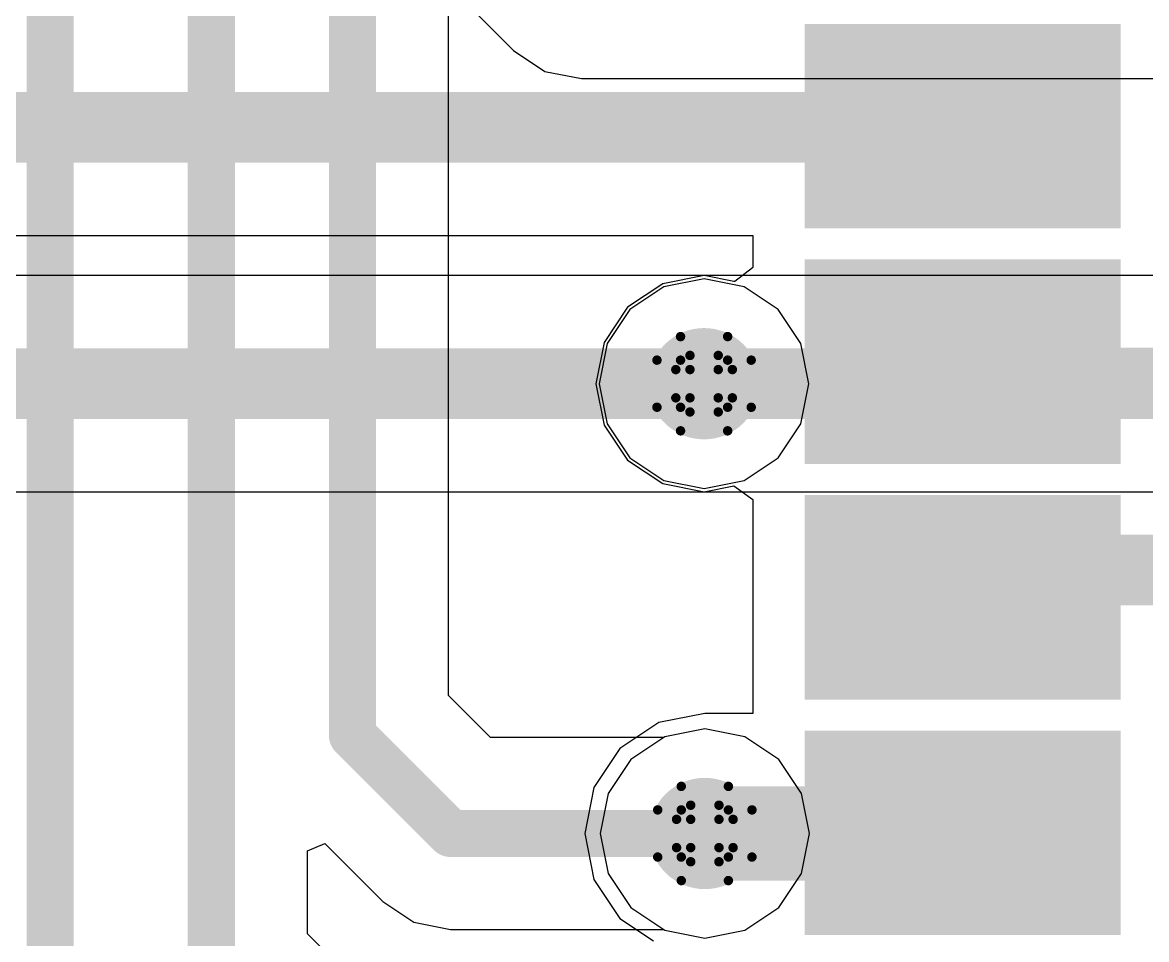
# Model space of a CAD drawing. Header units: inches. Extents: x 0 to 198, y 0 to 199.
# Drawn here: x 3.7528 to 3.9913, y 2.4099 to 2.6045 of the extents above; entities that cross this region are included whole.
import ezdxf

# ---------------------------------------------------------------- set-up
doc = ezdxf.new("R2010")
doc.units = ezdxf.units.IN
doc.header["$MEASUREMENT"] = 0
for name, color, linetype in [('Bottom Layer', 5, 'Continuous'), ('Drill Drawing', 1, 'Continuous'), ('Layer 1', 16, 'Continuous'), ('Layer 2', 76, 'Continuous'), ('Top Layer', 1, 'Continuous'), ('Top Paste', 8, 'Continuous'), ('Top Solder', 216, 'Continuous'), ('Via Holes', 16, 'Continuous')]:
    doc.layers.add(name, color=color, linetype=linetype)

# ---------------------------------------------------------------- blocks, each defined once
blk = doc.blocks.new('41_SMD_UFL_M______47')
at = {"layer": 'Top Layer'}
for points in [[(0.31496035, 0.26732265), (0.37401545, 0.26732265), (0.37401545, 0.23188955), (0.31496035, 0.23188955)], [(0.31496035, 0.21732265), (0.37401545, 0.21732265), (0.37401545, 0.18188955), (0.31496035, 0.18188955)], [(0.31496035, 0.16732265), (0.37401545, 0.16732265), (0.37401545, 0.13188955), (0.31496035, 0.13188955)], [(0.31496035, 0.11732265), (0.37401545, 0.11732265), (0.37401545, 0.08188955), (0.31496035, 0.08188955)]]:
    blk.add_hatch(color=1, dxfattribs=at).paths.add_polyline_path(points)
at = {"layer": 'Top Paste'}
for points in [[(0.31496035, 0.26732265), (0.37401545, 0.26732265), (0.37401545, 0.23188955), (0.31496035, 0.23188955)], [(0.31496035, 0.21732265), (0.37401545, 0.21732265), (0.37401545, 0.18188955), (0.31496035, 0.18188955)], [(0.31496035, 0.16732265), (0.37401545, 0.16732265), (0.37401545, 0.13188955), (0.31496035, 0.13188955)], [(0.31496035, 0.11732265), (0.37401545, 0.11732265), (0.37401545, 0.08188955), (0.31496035, 0.08188955)]]:
    blk.add_hatch(color=8, dxfattribs=at).paths.add_polyline_path(points)
at = {"layer": 'Top Solder'}
for points in [[(0.31096035, 0.27132265), (0.37801545, 0.27132265), (0.37801545, 0.22788955), (0.31096035, 0.22788955)], [(0.31096035, 0.22132265), (0.37801545, 0.22132265), (0.37801545, 0.17788955), (0.31096035, 0.17788955)], [(0.31096035, 0.17132265), (0.37801545, 0.17132265), (0.37801545, 0.12788955), (0.31096035, 0.12788955)], [(0.31096035, 0.12132265), (0.37801545, 0.12132265), (0.37801545, 0.07788955), (0.31096035, 0.07788955)]]:
    blk.add_hatch(color=216, dxfattribs=at).paths.add_polyline_path(points)

msp = doc.modelspace()

# ---------------------------------------------------------------- hatches: boundary and pattern name
at = {"layer": 'Bottom Layer'}
h = msp.add_hatch(color=5, dxfattribs=at)
edge = h.paths.add_edge_path()
edge.add_arc((3.8974041, 2.5278579), 0.011811, 0, 360)
h = msp.add_hatch(color=5, dxfattribs=at)
edge = h.paths.add_edge_path()
edge.add_arc((3.8975616, 2.4323895), 0.011811, 0, 360)
at = {"layer": 'Layer 1'}
h = msp.add_hatch(color=16, dxfattribs=at)
edge = h.paths.add_edge_path()
edge.add_arc((3.8974041, 2.5278579), 0.011811, 0, 360)
h = msp.add_hatch(color=16, dxfattribs=at)
edge = h.paths.add_edge_path()
edge.add_arc((3.8975616, 2.4323895), 0.011811, 0, 360)
at = {"layer": 'Layer 2'}
h = msp.add_hatch(color=76, dxfattribs=at)
edge = h.paths.add_edge_path()
edge.add_arc((3.8974041, 2.5278579), 0.011811, 0, 360)
h = msp.add_hatch(color=76, dxfattribs=at)
edge = h.paths.add_edge_path()
edge.add_arc((3.8975616, 2.4323895), 0.011811, 0, 360)
at = {"layer": 'Top Layer'}
h = msp.add_hatch(color=1, dxfattribs=at)
edge = h.paths.add_edge_path()
edge.add_arc((3.8974041, 2.5278579), 0.011811, 0, 360)
h = msp.add_hatch(color=1, dxfattribs=at)
edge = h.paths.add_edge_path()
edge.add_arc((3.8975616, 2.4323895), 0.011811, 0, 360)
at = {"layer": 'Via Holes'}
h = msp.add_hatch(color=7, dxfattribs=at)
edge = h.paths.add_edge_path()
edge.add_arc((3.8974041, 2.5278579), 0.0059055, 0, 360)
h = msp.add_hatch(color=7, dxfattribs=at)
edge = h.paths.add_edge_path()
edge.add_arc((3.8975616, 2.4323895), 0.0059055, 0, 360)

# ---------------------------------------------------------------- linework, layer by layer
at = {"layer": 'Bottom Layer'}
for p, q in [((3.8468618, 2.6086926), (3.8569736, 2.5985808)), ((3.8431662, 2.4616722), (3.8431662, 2.6071619)), ((3.8569736, 2.5985808), (3.8635892, 2.5941604)), ((3.8635892, 2.5941604), (3.8713928, 2.5926082)), ((3.8713928, 2.5926082), (4.1975534, 2.5926082)), ((3.8974041, 2.5507987), (3.888625, 2.5490524)), ((4.1676596, 2.5507987), (3.8974041, 2.5507987)), ((3.888625, 2.5490524), (3.8811825, 2.5440795)), ((3.8811825, 2.5440795), (3.8762096, 2.536637)), ((3.8762096, 2.536637), (3.8744633, 2.5278579)), ((3.8744633, 2.5278579), (3.8762096, 2.5190788)), ((3.8762096, 2.5190788), (3.8811825, 2.5116363)), ((3.8811825, 2.5116363), (3.888625, 2.5066634)), ((3.888625, 2.5066634), (3.8974041, 2.5049171)), ((3.8974041, 2.5049171), (4.1581572, 2.5049171)), ((3.8520571, 2.4527813), (3.8431662, 2.4616722)), ((3.8888214, 2.4527813), (3.8520571, 2.4527813)), ((3.8890514, 2.452935), (3.8888214, 2.4527813)), ((3.8975616, 2.4546278), (3.8890514, 2.452935)), ((3.9060718, 2.452935), (3.8975616, 2.4546278)), ((3.9132865, 2.4481144), (3.9060718, 2.452935)), ((3.9181071, 2.4408997), (3.9132865, 2.4481144)), ((3.9197999, 2.4323895), (3.9181071, 2.4408997)), ((3.9181071, 2.4238793), (3.9197999, 2.4323895)), ((3.8132204, 2.4287149), (3.816916, 2.4302456)), ((3.8132204, 2.411062), (3.8132204, 2.4287149)), ((3.816916, 2.4302456), (3.8291913, 2.4179703)), ((3.9132865, 2.4166646), (3.9181071, 2.4238793)), ((3.8291913, 2.4179703), (3.8358069, 2.4135499)), ((3.9060718, 2.411844), (3.9132865, 2.4166646)), ((3.8358069, 2.4135499), (3.8436105, 2.4119977)), ((3.8436105, 2.4119977), (3.8888214, 2.4119977)), ((3.8888214, 2.4119977), (3.8890514, 2.411844)), ((3.8890514, 2.411844), (3.8975616, 2.4101512)), ((3.8975616, 2.4101512), (3.9060718, 2.411844)), ((3.8215011, 2.4027813), (3.8132204, 2.411062))]:
    msp.add_line(p, q, dxfattribs=at)
for points in [[(3.7586152, 2.3513848, 0.01, 0.01, 0), (3.7586152, 3.0683829, 0.01, 0.01, 0)], [(3.7928286, 2.4026154, 0.01, 0.01, 0), (3.7928286, 2.9851902, 0.01, 0.01, 0)], [(3.8227744, 2.4532256, 0.01, 0.01, 0), (3.8227744, 2.9574095, 0.01, 0.01, 0)], [(3.8974041, 2.5278579, 0.015, 0.015, 0), (4.1676596, 2.5278579, 0.015, 0.015, 0)], [(3.8227744, 2.4532256, 0.01, 0.01, 0), (3.8436105, 2.4323895, 0.01, 0.01, 0)], [(3.8436105, 2.4323895, 0.01, 0.01, 0), (3.8975616, 2.4323895, 0.01, 0.01, 0)]]:
    msp.add_lwpolyline(points, format="xyseb", dxfattribs=at)
for points in [[(3.8936541, 2.5278579, 0.0075, 0.0075, 1), (3.9011541, 2.5278579, 0.0075, 0.0075, 1)], [(3.8202744, 2.4532256, 0.005, 0.005, 1), (3.8252744, 2.4532256, 0.005, 0.005, 1)], [(3.8202744, 2.4532256, 0.005, 0.005, 1), (3.8252744, 2.4532256, 0.005, 0.005, 1)], [(3.8411105, 2.4323895, 0.005, 0.005, 1), (3.8461105, 2.4323895, 0.005, 0.005, 1)], [(3.8411105, 2.4323895, 0.005, 0.005, 1), (3.8461105, 2.4323895, 0.005, 0.005, 1)], [(3.8950616, 2.4323895, 0.005, 0.005, 1), (3.9000616, 2.4323895, 0.005, 0.005, 1)]]:
    msp.add_lwpolyline(points, format="xyseb", close=True, dxfattribs=at)
at = {"layer": 'Drill Drawing'}
for points in [[(3.8924041, 2.5328579, 0.002, 0.002, 0), (3.8924041, 2.5378579, 0.002, 0.002, 0)], [(3.8924041, 2.5378579, 0.002, 0.002, 0), (3.9024041, 2.5378579, 0.002, 0.002, 0)], [(3.9024041, 2.5328579, 0.002, 0.002, 0), (3.9024041, 2.5378579, 0.002, 0.002, 0)], [(3.8874041, 2.5228579, 0.002, 0.002, 0), (3.8874041, 2.5328579, 0.002, 0.002, 0)], [(3.8874041, 2.5328579, 0.002, 0.002, 0), (3.8924041, 2.5328579, 0.002, 0.002, 0)], [(3.8944041, 2.5308579, 0.002, 0.002, 0), (3.8944041, 2.5338579, 0.002, 0.002, 0)], [(3.8944041, 2.5338579, 0.002, 0.002, 0), (3.9004041, 2.5338579, 0.002, 0.002, 0)], [(3.9004041, 2.5308579, 0.002, 0.002, 0), (3.9004041, 2.5338579, 0.002, 0.002, 0)], [(3.9024041, 2.5328579, 0.002, 0.002, 0), (3.9074041, 2.5328579, 0.002, 0.002, 0)], [(3.9074041, 2.5228579, 0.002, 0.002, 0), (3.9074041, 2.5328579, 0.002, 0.002, 0)], [(3.8914041, 2.5248579, 0.002, 0.002, 0), (3.8914041, 2.5308579, 0.002, 0.002, 0)], [(3.8914041, 2.5308579, 0.002, 0.002, 0), (3.8944041, 2.5308579, 0.002, 0.002, 0)], [(3.9004041, 2.5308579, 0.002, 0.002, 0), (3.9034041, 2.5308579, 0.002, 0.002, 0)], [(3.9034041, 2.5248579, 0.002, 0.002, 0), (3.9034041, 2.5308579, 0.002, 0.002, 0)], [(3.8874041, 2.5228579, 0.002, 0.002, 0), (3.8924041, 2.5228579, 0.002, 0.002, 0)], [(3.8914041, 2.5248579, 0.002, 0.002, 0), (3.8944041, 2.5248579, 0.002, 0.002, 0)], [(3.8924041, 2.5178579, 0.002, 0.002, 0), (3.8924041, 2.5228579, 0.002, 0.002, 0)], [(3.8944041, 2.5218579, 0.002, 0.002, 0), (3.8944041, 2.5248579, 0.002, 0.002, 0)], [(3.9004041, 2.5248579, 0.002, 0.002, 0), (3.9034041, 2.5248579, 0.002, 0.002, 0)], [(3.9004041, 2.5218579, 0.002, 0.002, 0), (3.9004041, 2.5248579, 0.002, 0.002, 0)], [(3.9024041, 2.5228579, 0.002, 0.002, 0), (3.9074041, 2.5228579, 0.002, 0.002, 0)], [(3.9024041, 2.5178579, 0.002, 0.002, 0), (3.9024041, 2.5228579, 0.002, 0.002, 0)], [(3.8944041, 2.5218579, 0.002, 0.002, 0), (3.9004041, 2.5218579, 0.002, 0.002, 0)], [(3.8924041, 2.5178579, 0.002, 0.002, 0), (3.9024041, 2.5178579, 0.002, 0.002, 0)], [(3.8925616, 2.4373895, 0.002, 0.002, 0), (3.8925616, 2.4423895, 0.002, 0.002, 0)], [(3.8925616, 2.4423895, 0.002, 0.002, 0), (3.9025616, 2.4423895, 0.002, 0.002, 0)], [(3.9025616, 2.4373895, 0.002, 0.002, 0), (3.9025616, 2.4423895, 0.002, 0.002, 0)], [(3.8875616, 2.4273895, 0.002, 0.002, 0), (3.8875616, 2.4373895, 0.002, 0.002, 0)], [(3.8875616, 2.4373895, 0.002, 0.002, 0), (3.8925616, 2.4373895, 0.002, 0.002, 0)], [(3.8945616, 2.4353895, 0.002, 0.002, 0), (3.8945616, 2.4383895, 0.002, 0.002, 0)], [(3.8945616, 2.4383895, 0.002, 0.002, 0), (3.9005616, 2.4383895, 0.002, 0.002, 0)], [(3.9005616, 2.4353895, 0.002, 0.002, 0), (3.9005616, 2.4383895, 0.002, 0.002, 0)], [(3.9025616, 2.4373895, 0.002, 0.002, 0), (3.9075616, 2.4373895, 0.002, 0.002, 0)], [(3.9075616, 2.4273895, 0.002, 0.002, 0), (3.9075616, 2.4373895, 0.002, 0.002, 0)], [(3.8915616, 2.4293895, 0.002, 0.002, 0), (3.8915616, 2.4353895, 0.002, 0.002, 0)], [(3.8915616, 2.4353895, 0.002, 0.002, 0), (3.8945616, 2.4353895, 0.002, 0.002, 0)], [(3.9005616, 2.4353895, 0.002, 0.002, 0), (3.9035616, 2.4353895, 0.002, 0.002, 0)], [(3.9035616, 2.4293895, 0.002, 0.002, 0), (3.9035616, 2.4353895, 0.002, 0.002, 0)], [(3.8915616, 2.4293895, 0.002, 0.002, 0), (3.8945616, 2.4293895, 0.002, 0.002, 0)], [(3.8945616, 2.4263895, 0.002, 0.002, 0), (3.8945616, 2.4293895, 0.002, 0.002, 0)], [(3.9005616, 2.4293895, 0.002, 0.002, 0), (3.9035616, 2.4293895, 0.002, 0.002, 0)], [(3.9005616, 2.4263895, 0.002, 0.002, 0), (3.9005616, 2.4293895, 0.002, 0.002, 0)], [(3.8875616, 2.4273895, 0.002, 0.002, 0), (3.8925616, 2.4273895, 0.002, 0.002, 0)], [(3.8925616, 2.4223895, 0.002, 0.002, 0), (3.8925616, 2.4273895, 0.002, 0.002, 0)], [(3.8945616, 2.4263895, 0.002, 0.002, 0), (3.9005616, 2.4263895, 0.002, 0.002, 0)], [(3.9025616, 2.4273895, 0.002, 0.002, 0), (3.9075616, 2.4273895, 0.002, 0.002, 0)], [(3.9025616, 2.4223895, 0.002, 0.002, 0), (3.9025616, 2.4273895, 0.002, 0.002, 0)], [(3.8925616, 2.4223895, 0.002, 0.002, 0), (3.9025616, 2.4223895, 0.002, 0.002, 0)]]:
    msp.add_lwpolyline(points, format="xyseb", dxfattribs=at)
for points in [[(3.8919041, 2.5378579, 0.001, 0.001, 1), (3.8929041, 2.5378579, 0.001, 0.001, 1)], [(3.8919041, 2.5378579, 0.001, 0.001, 1), (3.8929041, 2.5378579, 0.001, 0.001, 1)], [(3.9019041, 2.5378579, 0.001, 0.001, 1), (3.9029041, 2.5378579, 0.001, 0.001, 1)], [(3.9019041, 2.5378579, 0.001, 0.001, 1), (3.9029041, 2.5378579, 0.001, 0.001, 1)], [(3.8869041, 2.5328579, 0.001, 0.001, 1), (3.8879041, 2.5328579, 0.001, 0.001, 1)], [(3.8869041, 2.5328579, 0.001, 0.001, 1), (3.8879041, 2.5328579, 0.001, 0.001, 1)], [(3.8919041, 2.5328579, 0.001, 0.001, 1), (3.8929041, 2.5328579, 0.001, 0.001, 1)], [(3.8919041, 2.5328579, 0.001, 0.001, 1), (3.8929041, 2.5328579, 0.001, 0.001, 1)], [(3.8939041, 2.5338579, 0.001, 0.001, 1), (3.8949041, 2.5338579, 0.001, 0.001, 1)], [(3.8939041, 2.5338579, 0.001, 0.001, 1), (3.8949041, 2.5338579, 0.001, 0.001, 1)], [(3.8999041, 2.5338579, 0.001, 0.001, 1), (3.9009041, 2.5338579, 0.001, 0.001, 1)], [(3.8999041, 2.5338579, 0.001, 0.001, 1), (3.9009041, 2.5338579, 0.001, 0.001, 1)], [(3.9019041, 2.5328579, 0.001, 0.001, 1), (3.9029041, 2.5328579, 0.001, 0.001, 1)], [(3.9019041, 2.5328579, 0.001, 0.001, 1), (3.9029041, 2.5328579, 0.001, 0.001, 1)], [(3.9069041, 2.5328579, 0.001, 0.001, 1), (3.9079041, 2.5328579, 0.001, 0.001, 1)], [(3.9069041, 2.5328579, 0.001, 0.001, 1), (3.9079041, 2.5328579, 0.001, 0.001, 1)], [(3.8909041, 2.5308579, 0.001, 0.001, 1), (3.8919041, 2.5308579, 0.001, 0.001, 1)], [(3.8909041, 2.5308579, 0.001, 0.001, 1), (3.8919041, 2.5308579, 0.001, 0.001, 1)], [(3.8939041, 2.5308579, 0.001, 0.001, 1), (3.8949041, 2.5308579, 0.001, 0.001, 1)], [(3.8939041, 2.5308579, 0.001, 0.001, 1), (3.8949041, 2.5308579, 0.001, 0.001, 1)], [(3.8999041, 2.5308579, 0.001, 0.001, 1), (3.9009041, 2.5308579, 0.001, 0.001, 1)], [(3.8999041, 2.5308579, 0.001, 0.001, 1), (3.9009041, 2.5308579, 0.001, 0.001, 1)], [(3.9029041, 2.5308579, 0.001, 0.001, 1), (3.9039041, 2.5308579, 0.001, 0.001, 1)], [(3.9029041, 2.5308579, 0.001, 0.001, 1), (3.9039041, 2.5308579, 0.001, 0.001, 1)], [(3.8869041, 2.5228579, 0.001, 0.001, 1), (3.8879041, 2.5228579, 0.001, 0.001, 1)], [(3.8869041, 2.5228579, 0.001, 0.001, 1), (3.8879041, 2.5228579, 0.001, 0.001, 1)], [(3.8909041, 2.5248579, 0.001, 0.001, 1), (3.8919041, 2.5248579, 0.001, 0.001, 1)], [(3.8909041, 2.5248579, 0.001, 0.001, 1), (3.8919041, 2.5248579, 0.001, 0.001, 1)], [(3.8919041, 2.5228579, 0.001, 0.001, 1), (3.8929041, 2.5228579, 0.001, 0.001, 1)], [(3.8919041, 2.5228579, 0.001, 0.001, 1), (3.8929041, 2.5228579, 0.001, 0.001, 1)], [(3.8939041, 2.5248579, 0.001, 0.001, 1), (3.8949041, 2.5248579, 0.001, 0.001, 1)], [(3.8939041, 2.5248579, 0.001, 0.001, 1), (3.8949041, 2.5248579, 0.001, 0.001, 1)], [(3.8999041, 2.5248579, 0.001, 0.001, 1), (3.9009041, 2.5248579, 0.001, 0.001, 1)], [(3.8999041, 2.5248579, 0.001, 0.001, 1), (3.9009041, 2.5248579, 0.001, 0.001, 1)], [(3.9019041, 2.5228579, 0.001, 0.001, 1), (3.9029041, 2.5228579, 0.001, 0.001, 1)], [(3.9019041, 2.5228579, 0.001, 0.001, 1), (3.9029041, 2.5228579, 0.001, 0.001, 1)], [(3.9029041, 2.5248579, 0.001, 0.001, 1), (3.9039041, 2.5248579, 0.001, 0.001, 1)], [(3.9029041, 2.5248579, 0.001, 0.001, 1), (3.9039041, 2.5248579, 0.001, 0.001, 1)], [(3.9069041, 2.5228579, 0.001, 0.001, 1), (3.9079041, 2.5228579, 0.001, 0.001, 1)], [(3.9069041, 2.5228579, 0.001, 0.001, 1), (3.9079041, 2.5228579, 0.001, 0.001, 1)], [(3.8939041, 2.5218579, 0.001, 0.001, 1), (3.8949041, 2.5218579, 0.001, 0.001, 1)], [(3.8939041, 2.5218579, 0.001, 0.001, 1), (3.8949041, 2.5218579, 0.001, 0.001, 1)], [(3.8999041, 2.5218579, 0.001, 0.001, 1), (3.9009041, 2.5218579, 0.001, 0.001, 1)], [(3.8999041, 2.5218579, 0.001, 0.001, 1), (3.9009041, 2.5218579, 0.001, 0.001, 1)], [(3.8919041, 2.5178579, 0.001, 0.001, 1), (3.8929041, 2.5178579, 0.001, 0.001, 1)], [(3.8919041, 2.5178579, 0.001, 0.001, 1), (3.8929041, 2.5178579, 0.001, 0.001, 1)], [(3.9019041, 2.5178579, 0.001, 0.001, 1), (3.9029041, 2.5178579, 0.001, 0.001, 1)], [(3.9019041, 2.5178579, 0.001, 0.001, 1), (3.9029041, 2.5178579, 0.001, 0.001, 1)], [(3.8920616, 2.4423895, 0.001, 0.001, 1), (3.8930616, 2.4423895, 0.001, 0.001, 1)], [(3.8920616, 2.4423895, 0.001, 0.001, 1), (3.8930616, 2.4423895, 0.001, 0.001, 1)], [(3.9020616, 2.4423895, 0.001, 0.001, 1), (3.9030616, 2.4423895, 0.001, 0.001, 1)], [(3.9020616, 2.4423895, 0.001, 0.001, 1), (3.9030616, 2.4423895, 0.001, 0.001, 1)], [(3.8870616, 2.4373895, 0.001, 0.001, 1), (3.8880616, 2.4373895, 0.001, 0.001, 1)], [(3.8870616, 2.4373895, 0.001, 0.001, 1), (3.8880616, 2.4373895, 0.001, 0.001, 1)], [(3.8920616, 2.4373895, 0.001, 0.001, 1), (3.8930616, 2.4373895, 0.001, 0.001, 1)], [(3.8920616, 2.4373895, 0.001, 0.001, 1), (3.8930616, 2.4373895, 0.001, 0.001, 1)], [(3.8940616, 2.4383895, 0.001, 0.001, 1), (3.8950616, 2.4383895, 0.001, 0.001, 1)], [(3.8940616, 2.4383895, 0.001, 0.001, 1), (3.8950616, 2.4383895, 0.001, 0.001, 1)], [(3.9000616, 2.4383895, 0.001, 0.001, 1), (3.9010616, 2.4383895, 0.001, 0.001, 1)], [(3.9000616, 2.4383895, 0.001, 0.001, 1), (3.9010616, 2.4383895, 0.001, 0.001, 1)], [(3.9020616, 2.4373895, 0.001, 0.001, 1), (3.9030616, 2.4373895, 0.001, 0.001, 1)], [(3.9020616, 2.4373895, 0.001, 0.001, 1), (3.9030616, 2.4373895, 0.001, 0.001, 1)], [(3.9070616, 2.4373895, 0.001, 0.001, 1), (3.9080616, 2.4373895, 0.001, 0.001, 1)], [(3.9070616, 2.4373895, 0.001, 0.001, 1), (3.9080616, 2.4373895, 0.001, 0.001, 1)], [(3.8910616, 2.4353895, 0.001, 0.001, 1), (3.8920616, 2.4353895, 0.001, 0.001, 1)], [(3.8910616, 2.4353895, 0.001, 0.001, 1), (3.8920616, 2.4353895, 0.001, 0.001, 1)], [(3.8940616, 2.4353895, 0.001, 0.001, 1), (3.8950616, 2.4353895, 0.001, 0.001, 1)], [(3.8940616, 2.4353895, 0.001, 0.001, 1), (3.8950616, 2.4353895, 0.001, 0.001, 1)], [(3.9000616, 2.4353895, 0.001, 0.001, 1), (3.9010616, 2.4353895, 0.001, 0.001, 1)], [(3.9000616, 2.4353895, 0.001, 0.001, 1), (3.9010616, 2.4353895, 0.001, 0.001, 1)], [(3.9030616, 2.4353895, 0.001, 0.001, 1), (3.9040616, 2.4353895, 0.001, 0.001, 1)], [(3.9030616, 2.4353895, 0.001, 0.001, 1), (3.9040616, 2.4353895, 0.001, 0.001, 1)], [(3.8910616, 2.4293895, 0.001, 0.001, 1), (3.8920616, 2.4293895, 0.001, 0.001, 1)], [(3.8910616, 2.4293895, 0.001, 0.001, 1), (3.8920616, 2.4293895, 0.001, 0.001, 1)], [(3.8940616, 2.4293895, 0.001, 0.001, 1), (3.8950616, 2.4293895, 0.001, 0.001, 1)], [(3.8940616, 2.4293895, 0.001, 0.001, 1), (3.8950616, 2.4293895, 0.001, 0.001, 1)], [(3.9000616, 2.4293895, 0.001, 0.001, 1), (3.9010616, 2.4293895, 0.001, 0.001, 1)], [(3.9000616, 2.4293895, 0.001, 0.001, 1), (3.9010616, 2.4293895, 0.001, 0.001, 1)], [(3.9030616, 2.4293895, 0.001, 0.001, 1), (3.9040616, 2.4293895, 0.001, 0.001, 1)], [(3.9030616, 2.4293895, 0.001, 0.001, 1), (3.9040616, 2.4293895, 0.001, 0.001, 1)], [(3.8870616, 2.4273895, 0.001, 0.001, 1), (3.8880616, 2.4273895, 0.001, 0.001, 1)], [(3.8870616, 2.4273895, 0.001, 0.001, 1), (3.8880616, 2.4273895, 0.001, 0.001, 1)], [(3.8920616, 2.4273895, 0.001, 0.001, 1), (3.8930616, 2.4273895, 0.001, 0.001, 1)], [(3.8920616, 2.4273895, 0.001, 0.001, 1), (3.8930616, 2.4273895, 0.001, 0.001, 1)], [(3.8940616, 2.4263895, 0.001, 0.001, 1), (3.8950616, 2.4263895, 0.001, 0.001, 1)], [(3.8940616, 2.4263895, 0.001, 0.001, 1), (3.8950616, 2.4263895, 0.001, 0.001, 1)], [(3.9000616, 2.4263895, 0.001, 0.001, 1), (3.9010616, 2.4263895, 0.001, 0.001, 1)], [(3.9000616, 2.4263895, 0.001, 0.001, 1), (3.9010616, 2.4263895, 0.001, 0.001, 1)], [(3.9020616, 2.4273895, 0.001, 0.001, 1), (3.9030616, 2.4273895, 0.001, 0.001, 1)], [(3.9020616, 2.4273895, 0.001, 0.001, 1), (3.9030616, 2.4273895, 0.001, 0.001, 1)], [(3.9070616, 2.4273895, 0.001, 0.001, 1), (3.9080616, 2.4273895, 0.001, 0.001, 1)], [(3.9070616, 2.4273895, 0.001, 0.001, 1), (3.9080616, 2.4273895, 0.001, 0.001, 1)], [(3.8920616, 2.4223895, 0.001, 0.001, 1), (3.8930616, 2.4223895, 0.001, 0.001, 1)], [(3.8920616, 2.4223895, 0.001, 0.001, 1), (3.8930616, 2.4223895, 0.001, 0.001, 1)], [(3.9020616, 2.4223895, 0.001, 0.001, 1), (3.9030616, 2.4223895, 0.001, 0.001, 1)], [(3.9020616, 2.4223895, 0.001, 0.001, 1), (3.9030616, 2.4223895, 0.001, 0.001, 1)]]:
    msp.add_lwpolyline(points, format="xyseb", close=True, dxfattribs=at)
at = {"layer": 'Layer 1'}
for p, q in [((3.8974041, 2.5500962), (3.8888939, 2.5484034)), ((3.9059143, 2.5484034), (3.8974041, 2.5500962)), ((3.8888939, 2.5484034), (3.8816792, 2.5435828)), ((3.913129, 2.5435828), (3.9059143, 2.5484034)), ((3.8816792, 2.5435828), (3.8768586, 2.5363681)), ((3.9179496, 2.5363681), (3.913129, 2.5435828)), ((3.8768586, 2.5363681), (3.8751658, 2.5278579)), ((3.9196424, 2.5278579), (3.9179496, 2.5363681)), ((3.8751658, 2.5278579), (3.8768586, 2.5193477)), ((3.9179496, 2.5193477), (3.9196424, 2.5278579)), ((3.8768586, 2.5193477), (3.8816792, 2.512133)), ((3.913129, 2.512133), (3.9179496, 2.5193477)), ((3.8816792, 2.512133), (3.8888939, 2.5073124)), ((3.9059143, 2.5073124), (3.913129, 2.512133)), ((3.8888939, 2.5073124), (3.8974041, 2.5056196)), ((3.8974041, 2.5056196), (3.9059143, 2.5073124)), ((3.8890514, 2.452935), (3.8818367, 2.4481144)), ((3.8975616, 2.4546278), (3.8890514, 2.452935)), ((3.9060718, 2.452935), (3.8975616, 2.4546278)), ((3.9132865, 2.4481144), (3.9060718, 2.452935)), ((3.8818367, 2.4481144), (3.8770161, 2.4408997)), ((3.9181071, 2.4408997), (3.9132865, 2.4481144)), ((3.8770161, 2.4408997), (3.8753233, 2.4323895)), ((3.9197999, 2.4323895), (3.9181071, 2.4408997)), ((3.8753233, 2.4323895), (3.8770161, 2.4238793)), ((3.9181071, 2.4238793), (3.9197999, 2.4323895)), ((3.8770161, 2.4238793), (3.8818367, 2.4166646)), ((3.9132865, 2.4166646), (3.9181071, 2.4238793)), ((3.8818367, 2.4166646), (3.8890514, 2.411844)), ((3.9060718, 2.411844), (3.9132865, 2.4166646)), ((3.8890514, 2.411844), (3.8975616, 2.4101512)), ((3.8975616, 2.4101512), (3.9060718, 2.411844))]:
    msp.add_line(p, q, dxfattribs=at)
at = {"layer": 'Layer 2'}
for p, q in [((3.8974041, 2.5500962), (3.8888939, 2.5484034)), ((3.9059143, 2.5484034), (3.8974041, 2.5500962)), ((3.8888939, 2.5484034), (3.8816792, 2.5435828)), ((3.913129, 2.5435828), (3.9059143, 2.5484034)), ((3.8816792, 2.5435828), (3.8768586, 2.5363681)), ((3.9179496, 2.5363681), (3.913129, 2.5435828)), ((3.8768586, 2.5363681), (3.8751658, 2.5278579)), ((3.9196424, 2.5278579), (3.9179496, 2.5363681)), ((3.8751658, 2.5278579), (3.8768586, 2.5193477)), ((3.9179496, 2.5193477), (3.9196424, 2.5278579)), ((3.8768586, 2.5193477), (3.8816792, 2.512133)), ((3.913129, 2.512133), (3.9179496, 2.5193477)), ((3.8816792, 2.512133), (3.8888939, 2.5073124)), ((3.9059143, 2.5073124), (3.913129, 2.512133)), ((3.8888939, 2.5073124), (3.8974041, 2.5056196)), ((3.8974041, 2.5056196), (3.9059143, 2.5073124)), ((3.8890514, 2.452935), (3.8818367, 2.4481144)), ((3.8975616, 2.4546278), (3.8890514, 2.452935)), ((3.9060718, 2.452935), (3.8975616, 2.4546278)), ((3.9132865, 2.4481144), (3.9060718, 2.452935)), ((3.8818367, 2.4481144), (3.8770161, 2.4408997)), ((3.9181071, 2.4408997), (3.9132865, 2.4481144)), ((3.8770161, 2.4408997), (3.8753233, 2.4323895)), ((3.9197999, 2.4323895), (3.9181071, 2.4408997)), ((3.8753233, 2.4323895), (3.8770161, 2.4238793)), ((3.9181071, 2.4238793), (3.9197999, 2.4323895)), ((3.8770161, 2.4238793), (3.8818367, 2.4166646)), ((3.9132865, 2.4166646), (3.9181071, 2.4238793)), ((3.8818367, 2.4166646), (3.8890514, 2.411844)), ((3.9060718, 2.411844), (3.9132865, 2.4166646)), ((3.8890514, 2.411844), (3.8975616, 2.4101512)), ((3.8975616, 2.4101512), (3.9060718, 2.411844))]:
    msp.add_line(p, q, dxfattribs=at)
at = {"layer": 'Top Layer'}
for p, q in [((3.7020604, 2.5593231), (3.9077421, 2.5593231)), ((3.9077421, 2.5593231), (3.9077421, 2.5525103)), ((3.9077421, 2.5525103), (3.9077045, 2.5524268)), ((3.8974041, 2.5507987), (3.6526445, 2.5507987)), ((3.9037421, 2.549538), (3.8974041, 2.5507987)), ((3.9077045, 2.5524268), (3.9039132, 2.5495497)), ((3.9039132, 2.5495497), (3.9037421, 2.549538)), ((3.6431421, 2.5049171), (3.8974041, 2.5049171)), ((3.8974041, 2.5049171), (3.903742, 2.5061778)), ((3.903742, 2.5061778), (3.9077421, 2.5032604)), ((3.9077421, 2.5032604), (3.9077421, 2.4578793)), ((3.8975616, 2.4578793), (3.8878071, 2.455939)), ((3.9077421, 2.4578793), (3.8975616, 2.4578793)), ((3.8878071, 2.455939), (3.8795376, 2.4504135)), ((3.8795376, 2.4504135), (3.8740121, 2.442144)), ((3.8740121, 2.442144), (3.8720718, 2.4323895)), ((3.8720718, 2.4323895), (3.8740121, 2.422635)), ((3.8740121, 2.422635), (3.8795376, 2.4143655)), ((3.8795376, 2.4143655), (3.886652, 2.4096118))]:
    msp.add_line(p, q, dxfattribs=at)
for points in [[(3.9520056, 2.5822639, 0.02, 0.02, 0), (3.9521312, 2.5823895, 0.02, 0.02, 0)], [(3.6912639, 2.5822639, 0.015, 0.015, 0), (3.9520056, 2.5822639, 0.015, 0.015, 0)], [(3.9522696, 2.5325279, 0.02, 0.02, 0), (3.9567821, 2.5280154, 0.02, 0.02, 0)], [(3.6431421, 2.5278579, 0.015, 0.015, 0), (3.8974041, 2.5278579, 0.015, 0.015, 0)], [(3.9567821, 2.5280154, 0.015, 0.015, 0), (4.0528641, 2.5280154, 0.015, 0.015, 0)], [(3.9522696, 2.4825279, 0.02, 0.02, 0), (3.9580721, 2.4883304, 0.02, 0.02, 0)], [(3.9580721, 2.4883304, 0.015, 0.015, 0), (4.0528641, 2.4883304, 0.015, 0.015, 0)], [(3.8975616, 2.4323895, 0.02, 0.02, 0), (3.9521312, 2.4323895, 0.02, 0.02, 0)]]:
    msp.add_lwpolyline(points, format="xyseb", dxfattribs=at)
for points in [[(3.9470056, 2.5822639, 0.01, 0.01, 1), (3.9570056, 2.5822639, 0.01, 0.01, 1)], [(3.9471312, 2.5823895, 0.01, 0.01, 1), (3.9571312, 2.5823895, 0.01, 0.01, 1)], [(3.9482556, 2.5822639, 0.0075, 0.0075, 1), (3.9557556, 2.5822639, 0.0075, 0.0075, 1)], [(3.9472696, 2.5325279, 0.01, 0.01, 1), (3.9572696, 2.5325279, 0.01, 0.01, 1)], [(3.9517821, 2.5280154, 0.01, 0.01, 1), (3.9617821, 2.5280154, 0.01, 0.01, 1)], [(3.8936541, 2.5278579, 0.0075, 0.0075, 1), (3.9011541, 2.5278579, 0.0075, 0.0075, 1)], [(3.9530321, 2.5280154, 0.0075, 0.0075, 1), (3.9605321, 2.5280154, 0.0075, 0.0075, 1)], [(3.9530721, 2.4883304, 0.01, 0.01, 1), (3.9630721, 2.4883304, 0.01, 0.01, 1)], [(3.9543221, 2.4883304, 0.0075, 0.0075, 1), (3.9618221, 2.4883304, 0.0075, 0.0075, 1)], [(3.9472696, 2.4825279, 0.01, 0.01, 1), (3.9572696, 2.4825279, 0.01, 0.01, 1)], [(3.8925616, 2.4323895, 0.01, 0.01, 1), (3.9025616, 2.4323895, 0.01, 0.01, 1)], [(3.9471312, 2.4323895, 0.01, 0.01, 1), (3.9571312, 2.4323895, 0.01, 0.01, 1)]]:
    msp.add_lwpolyline(points, format="xyseb", close=True, dxfattribs=at)

# ---------------------------------------------------------------- block references
msp.add_blockref('41_SMD_UFL_M______47', (3.6077817, 2.3329218))

doc.saveas('drawing.dxf')
